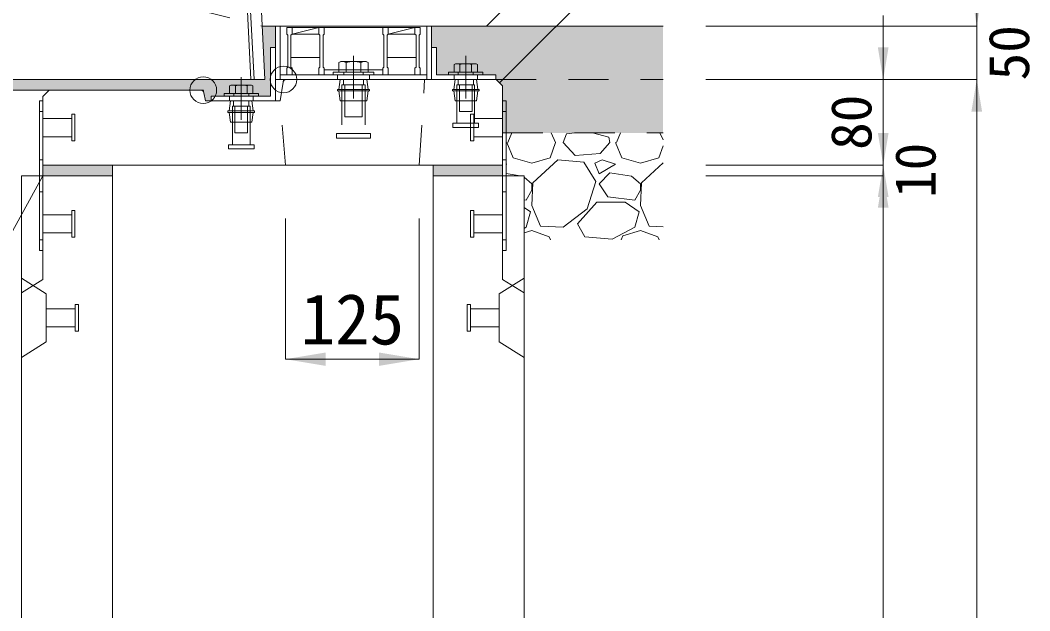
# Model space of a CAD drawing. Units: millimetres at full size. Extents: x 58559 to 106559, y -58351 to -47326.
# Drawn here: x 78447 to 79391, y -52967 to -52415 of the extents above; entities that cross this region are included whole.
import ezdxf
from ezdxf.enums import TextEntityAlignment as Align

# ---------------------------------------------------------------- set-up
doc = ezdxf.new("R2010")
doc.units = ezdxf.units.MM
doc.header["$LTSCALE"] = 50
doc.header["$PDMODE"] = 32
doc.header["$PDSIZE"] = 25
doc.linetypes.add('CHAIN', pattern=[18.5, 12, -1.5, 3.5, -1.5])
doc.linetypes.add('USER2', pattern=[1.35, 0.75, -0.6])
for name, color, linetype, lineweight in [('インサート', 92, 'USER2', 9), ('グレーチング', 7, 'Continuous', 9), ('ジョイント', 7, 'Continuous', 9), ('ハッチング_基礎', 150, 'Continuous', 9), ('モルタル', 7, 'Continuous', 13), ('作業エリア', 11, 'Continuous', 13), ('受枠', 3, 'Continuous', 9), ('寸法線', 7, 'Continuous', 13), ('引出線', 4, 'Continuous', 13), ('本体', 2, 'Continuous', 13), ('目地', 132, 'Continuous', 5), ('舗装・基礎', 3, 'Continuous', 13)]:
    doc.layers.add(name, color=color, linetype=linetype, lineweight=lineweight)
doc.layers.add('ハッチング_モルタル', color=30, linetype='Continuous')
doc.layers.add('ハッチング_舗装', color=7, linetype='Continuous')
doc.styles.add('ＭＳ ゴシック', font='')
doc.styles.get('ＭＳ ゴシック').set_extended_font_data('MS Gothic')

# ---------------------------------------------------------------- blocks, each defined once
blk = doc.blocks.new('filled_arrow')
at = {"color": 0, "linetype": 'Continuous', "lineweight": -2}
blk.add_solid([(7.5, 1.25), (0, 0), (7.5, -1.25)], dxfattribs=at)

msp = doc.modelspace()

# ---------------------------------------------------------------- hatches: boundary and pattern name
at = {"layer": 'ハッチング_モルタル'}
for points in [[(78680.87, -52485.57), (78680.87, -52440.07), (78685.37, -52440.07), (78685.37, -52420.07), (78672.87, -52420.07), (78675.37, -52470.07), (78425.37, -52470.07), (78425.37, -52480.07), (78470.87, -52480.07), (78615.41, -52480.07, -0.35751), (78618.35, -52482.48), (78619.87, -52490.07), (78625.37, -52490.07), (78625.37, -52485.57)], [(78467.87, -52550.07), (78467.87, -52560.07), (78532.87, -52560.07), (78532.87, -52550.07)], [(78832.87, -52550.07), (78832.87, -52560.07), (78897.87, -52560.07), (78897.87, -52550.07)]]:
    msp.add_hatch(color=256, dxfattribs=at).paths.add_polyline_path(points)
at = {"layer": 'ハッチング_舗装'}
for points in [[(79047.87, -52470.07), (79047.87, -52420.07), (78831.37, -52420.07), (78831.37, -52440.07), (78835.87, -52440.07), (78835.87, -52465.57), (78891.37, -52465.57), (78891.37, -52470.07)], [(78891.87, -52470.07), (78897.87, -52476.07), (78897.87, -52520.07), (79047.87, -52520.07), (79047.87, -52470.07)]]:
    msp.add_hatch(color=256, dxfattribs=at).paths.add_polyline_path(points)

# ---------------------------------------------------------------- linework, layer by layer
at = {"layer": 'インサート', "linetype": 'Continuous', "lineweight": 13}
for p, q in [((78746.38, -52453.27), (78744.52, -52454.11)), ((78744.52, -52454.11), (78744.52, -52463.27)), ((78770.37, -52453.27), (78746.38, -52453.27)), ((78770.37, -52453.27), (78772.22, -52454.11)), ((78772.22, -52454.11), (78772.22, -52463.27)), ((78853.89, -52455.27), (78852.42, -52456.11)), ((78852.42, -52456.11), (78852.42, -52463.27)), ((78853.89, -52455.27), (78872.85, -52455.27)), ((78872.85, -52455.27), (78874.32, -52456.11)), ((78874.32, -52456.11), (78874.32, -52463.27)), ((78772.22, -52463.27), (78744.52, -52463.27)), ((78852.42, -52463.27), (78874.32, -52463.27)), ((78643.89, -52475.27), (78642.42, -52476.11)), ((78643.89, -52475.27), (78662.85, -52475.27)), ((78662.85, -52475.27), (78664.32, -52476.11)), ((78642.42, -52476.11), (78642.42, -52483.27)), ((78642.42, -52483.27), (78664.32, -52483.27)), ((78664.32, -52476.11), (78664.32, -52483.27))]:
    msp.add_line(p, q, dxfattribs=at)
at = {"layer": 'インサート', "linetype": 'Continuous', "lineweight": 5}
for p, q in [((78751.45, -52454.11), (78751.45, -52463.27)), ((78765.3, -52454.11), (78765.3, -52463.27)), ((78857.9, -52456.11), (78857.9, -52463.27)), ((78868.85, -52456.11), (78868.85, -52463.27)), ((78647.9, -52476.11), (78647.9, -52483.27)), ((78658.85, -52476.11), (78658.85, -52483.27))]:
    msp.add_line(p, q, dxfattribs=at)
at = {"layer": 'インサート', "linetype": 'Continuous'}
for p, q in [((78777.37, -52463.27), (78739.37, -52463.27)), ((78739.37, -52463.27), (78739.37, -52465.57)), ((78777.37, -52465.57), (78739.37, -52465.57)), ((78777.37, -52463.27), (78777.37, -52465.57)), ((78847.37, -52463.27), (78879.37, -52463.27)), ((78847.37, -52463.27), (78847.37, -52465.57)), ((78847.37, -52465.57), (78879.37, -52465.57)), ((78879.37, -52463.27), (78879.37, -52465.57)), ((78637.37, -52483.27), (78669.37, -52483.27)), ((78637.37, -52483.27), (78637.37, -52485.57)), ((78669.37, -52483.27), (78669.37, -52485.57)), ((78637.37, -52485.57), (78669.37, -52485.57))]:
    msp.add_line(p, q, dxfattribs=at)
at = {"layer": 'インサート'}
for p, q in [((78749.37, -52463.27), (78749.37, -52465.57)), ((78767.37, -52463.27), (78767.37, -52465.57)), ((78856.37, -52463.27), (78856.37, -52465.57)), ((78870.37, -52463.27), (78870.37, -52465.57)), ((78744.62, -52479.32), (78745.87, -52470.07)), ((78745.87, -52470.07), (78770.87, -52470.07)), ((78747.47, -52475.07), (78769.27, -52475.07)), ((78747.47, -52475.07), (78747.47, -52520.57)), ((78748.92, -52470.07), (78748.92, -52475.07)), ((78750.37, -52475.07), (78750.37, -52505.07)), ((78766.37, -52475.07), (78766.37, -52505.07)), ((78767.82, -52470.07), (78767.82, -52475.07)), ((78769.27, -52475.07), (78769.27, -52520.57)), ((78772.12, -52479.32), (78770.87, -52470.07)), ((78852.12, -52479.32), (78853.37, -52470.07)), ((78853.37, -52470.07), (78873.37, -52470.07)), ((78855.12, -52475.07), (78871.62, -52475.07)), ((78855.12, -52475.07), (78855.12, -52511.07)), ((78856.25, -52470.07), (78856.25, -52475.07)), ((78857.37, -52475.07), (78857.37, -52500.07)), ((78869.37, -52475.07), (78869.37, -52500.07)), ((78870.5, -52470.07), (78870.5, -52475.07)), ((78871.62, -52475.07), (78871.62, -52511.07)), ((78874.62, -52479.32), (78873.37, -52470.07)), ((78646.37, -52483.27), (78646.37, -52485.57)), ((78660.37, -52483.27), (78660.37, -52485.57)), ((78743.37, -52479.32), (78773.37, -52479.32)), ((78743.37, -52479.32), (78743.37, -52480.82)), ((78743.37, -52480.82), (78773.37, -52480.82)), ((78744.62, -52480.82), (78745.87, -52490.07)), ((78772.12, -52480.82), (78770.87, -52490.07)), ((78773.37, -52479.32), (78773.37, -52480.82)), ((78850.87, -52479.32), (78875.87, -52479.32)), ((78850.87, -52479.32), (78850.87, -52480.82)), ((78850.87, -52480.82), (78875.87, -52480.82)), ((78852.12, -52480.82), (78853.37, -52490.07)), ((78874.62, -52480.82), (78873.37, -52490.07)), ((78875.87, -52479.32), (78875.87, -52480.82)), ((78642.12, -52499.32), (78643.37, -52490.07)), ((78643.37, -52490.07), (78663.37, -52490.07)), ((78646.25, -52490.07), (78646.25, -52495.07)), ((78660.5, -52490.07), (78660.5, -52495.07)), ((78664.62, -52499.32), (78663.37, -52490.07)), ((78745.87, -52490.07), (78770.87, -52490.07)), ((78853.37, -52490.07), (78873.37, -52490.07)), ((78497.87, -52502.57), (78494.87, -52502.57)), ((78494.87, -52502.57), (78494.87, -52527.57)), ((78497.87, -52527.57), (78497.87, -52502.57)), ((78640.87, -52499.32), (78665.87, -52499.32)), ((78640.87, -52499.32), (78640.87, -52500.82)), ((78640.87, -52500.82), (78665.87, -52500.82)), ((78642.12, -52500.82), (78643.37, -52510.07)), ((78645.12, -52495.07), (78661.62, -52495.07)), ((78645.12, -52495.07), (78645.12, -52531.07)), ((78647.37, -52495.07), (78647.37, -52520.07)), ((78659.37, -52495.07), (78659.37, -52520.07)), ((78661.62, -52495.07), (78661.62, -52531.07)), ((78664.62, -52500.82), (78663.37, -52510.07)), ((78665.87, -52499.32), (78665.87, -52500.82)), ((78857.37, -52500.07), (78869.37, -52500.07)), ((78867.87, -52502.57), (78870.87, -52502.57)), ((78867.87, -52527.57), (78867.87, -52502.57)), ((78870.87, -52502.57), (78870.87, -52527.57)), ((78467.87, -52506.57), (78494.87, -52506.57)), ((78467.87, -52506.57), (78467.87, -52523.57)), ((78643.37, -52510.07), (78663.37, -52510.07)), ((78750.37, -52505.07), (78766.37, -52505.07)), ((78851.37, -52515.07), (78851.37, -52511.07)), ((78875.37, -52511.07), (78851.37, -52511.07)), ((78897.87, -52506.57), (78870.87, -52506.57)), ((78875.37, -52511.07), (78875.37, -52515.07)), ((78897.87, -52506.57), (78897.87, -52523.57)), ((78647.37, -52520.07), (78659.37, -52520.07)), ((78742.37, -52525.07), (78742.37, -52520.57)), ((78774.37, -52520.57), (78742.37, -52520.57)), ((78774.37, -52520.57), (78774.37, -52525.07)), ((78875.37, -52515.07), (78851.37, -52515.07)), ((78467.87, -52523.57), (78494.87, -52523.57)), ((78494.87, -52527.57), (78497.87, -52527.57)), ((78641.37, -52535.07), (78641.37, -52531.07)), ((78665.37, -52531.07), (78641.37, -52531.07)), ((78665.37, -52531.07), (78665.37, -52535.07)), ((78774.37, -52525.07), (78742.37, -52525.07)), ((78870.87, -52527.57), (78867.87, -52527.57)), ((78897.87, -52523.57), (78870.87, -52523.57)), ((78665.37, -52535.07), (78641.37, -52535.07)), ((78467.87, -52596.57), (78494.87, -52596.57)), ((78467.87, -52596.57), (78467.87, -52613.57)), ((78497.87, -52592.57), (78494.87, -52592.57)), ((78494.87, -52592.57), (78494.87, -52617.57)), ((78497.87, -52617.57), (78497.87, -52592.57)), ((78867.87, -52592.57), (78870.87, -52592.57)), ((78867.87, -52617.57), (78867.87, -52592.57)), ((78870.87, -52592.57), (78870.87, -52617.57)), ((78897.87, -52596.57), (78870.87, -52596.57)), ((78897.87, -52596.57), (78897.87, -52613.57)), ((78467.87, -52613.57), (78494.87, -52613.57)), ((78897.87, -52613.57), (78870.87, -52613.57)), ((78494.87, -52617.57), (78497.87, -52617.57)), ((78870.87, -52617.57), (78867.87, -52617.57)), ((78501.07, -52680.57), (78498.07, -52680.57)), ((78498.07, -52680.57), (78498.07, -52705.57)), ((78501.07, -52705.57), (78501.07, -52680.57)), ((78864.67, -52680.57), (78867.67, -52680.57)), ((78864.67, -52705.57), (78864.67, -52680.57)), ((78867.67, -52680.57), (78867.67, -52705.57)), ((78471.07, -52684.57), (78498.07, -52684.57)), ((78471.07, -52684.57), (78471.07, -52701.57)), ((78894.67, -52684.57), (78867.67, -52684.57)), ((78894.67, -52684.57), (78894.67, -52701.57)), ((78471.07, -52701.57), (78498.07, -52701.57)), ((78894.67, -52701.57), (78867.67, -52701.57)), ((78498.07, -52705.57), (78501.07, -52705.57)), ((78867.67, -52705.57), (78864.67, -52705.57))]:
    msp.add_line(p, q, dxfattribs=at)
at = {"layer": 'インサート', "linetype": 'Continuous', "lineweight": 5}
for centre, radius, start, end in [((78747.98, -52460.77), 7.5, 62.50883, 117.49117), ((78758.37, -52482), 28.73, 76.05376, 103.94624), ((78768.76, -52460.77), 7.5, 62.50883, 117.49117), ((78855.16, -52460.12), 4.85, 55.61575, 124.38425), ((78863.37, -52473.39), 18.12, 72.41205, 107.58795), ((78871.58, -52460.12), 4.85, 55.61575, 124.38425), ((78645.16, -52480.12), 4.85, 55.61575, 124.38425), ((78653.37, -52493.39), 18.12, 72.41205, 107.58795), ((78661.58, -52480.12), 4.85, 55.61575, 124.38425)]:
    msp.add_arc(centre, radius, start, end, dxfattribs=at)
at = {"layer": 'グレーチング'}
for p, q in [((78695.87, -52421.57), (78695.87, -52427.57)), ((78695.87, -52421.57), (78820.87, -52421.57)), ((78695.87, -52427.57), (78696.87, -52428.57)), ((78700.87, -52427.57), (78699.87, -52428.57)), ((78700.87, -52421.57), (78700.87, -52427.57)), ((78700.87, -52427.57), (78725.87, -52421.57)), ((78700.87, -52427.57), (78725.87, -52427.57)), ((78725.87, -52421.57), (78725.87, -52427.57)), ((78725.87, -52427.57), (78726.87, -52428.57)), ((78730.87, -52427.57), (78729.87, -52428.57)), ((78730.87, -52421.57), (78730.87, -52427.57)), ((78785.87, -52421.57), (78785.87, -52427.57)), ((78785.87, -52427.57), (78786.87, -52428.57)), ((78790.87, -52427.57), (78789.87, -52428.57)), ((78790.87, -52427.57), (78815.87, -52421.57)), ((78790.87, -52421.57), (78790.87, -52427.57)), ((78790.87, -52427.57), (78815.87, -52427.57)), ((78815.87, -52421.57), (78815.87, -52427.57)), ((78815.87, -52427.57), (78816.87, -52428.57)), ((78820.87, -52427.57), (78819.87, -52428.57)), ((78820.87, -52421.57), (78820.87, -52427.57)), ((78696.87, -52428.57), (78696.87, -52458.57)), ((78699.87, -52428.57), (78699.87, -52458.57)), ((78726.87, -52428.57), (78726.87, -52458.57)), ((78729.87, -52428.57), (78729.87, -52458.57)), ((78786.87, -52428.57), (78786.87, -52458.57)), ((78789.87, -52428.57), (78789.87, -52458.57)), ((78816.87, -52428.57), (78816.87, -52458.57)), ((78819.87, -52428.57), (78819.87, -52458.57)), ((78726.87, -52449.57), (78699.87, -52449.57)), ((78816.87, -52449.57), (78789.87, -52449.57)), ((78695.87, -52459.57), (78696.87, -52458.57)), ((78695.87, -52465.57), (78695.87, -52459.57)), ((78695.87, -52465.57), (78700.87, -52465.57)), ((78700.87, -52459.57), (78699.87, -52458.57)), ((78700.87, -52465.57), (78700.87, -52459.57)), ((78725.87, -52459.57), (78726.87, -52458.57)), ((78725.87, -52465.57), (78725.87, -52459.57)), ((78725.87, -52465.57), (78730.87, -52465.57)), ((78730.87, -52459.57), (78729.87, -52458.57)), ((78730.87, -52465.57), (78730.87, -52459.57)), ((78785.87, -52461.07), (78730.87, -52461.07)), ((78785.87, -52459.57), (78786.87, -52458.57)), ((78785.87, -52465.57), (78785.87, -52459.57)), ((78785.87, -52465.57), (78790.87, -52465.57)), ((78790.87, -52459.57), (78789.87, -52458.57)), ((78790.87, -52465.57), (78790.87, -52459.57)), ((78815.87, -52459.57), (78816.87, -52458.57)), ((78815.87, -52465.57), (78815.87, -52459.57)), ((78815.87, -52465.57), (78820.87, -52465.57)), ((78820.87, -52459.57), (78819.87, -52458.57)), ((78820.87, -52465.57), (78820.87, -52459.57))]:
    msp.add_line(p, q, dxfattribs=at)
at = {"layer": 'ジョイント', "lineweight": 5}
for p, q in [((78464.67, -52490.07), (78467.87, -52490.07)), ((78464.67, -52490.07), (78464.67, -52630.07)), ((78467.87, -52490.07), (78467.87, -52630.07)), ((78897.87, -52490.07), (78901.07, -52490.07)), ((78897.87, -52490.07), (78897.87, -52630.07)), ((78901.07, -52490.07), (78901.07, -52630.07)), ((78464.67, -52630.07), (78467.87, -52630.07)), ((78897.87, -52630.07), (78901.07, -52630.07))]:
    msp.add_line(p, q, dxfattribs=at)
at = {"layer": 'ジョイント', "linetype": 'USER2', "lineweight": 5}
for p, q in [((78464.67, -52500.07), (78467.87, -52500.07)), ((78897.87, -52500.07), (78901.07, -52500.07)), ((78464.67, -52545.07), (78467.87, -52545.07)), ((78897.87, -52545.07), (78901.07, -52545.07)), ((78464.67, -52575.07), (78467.87, -52575.07)), ((78897.87, -52575.07), (78901.07, -52575.07)), ((78464.67, -52620.07), (78467.87, -52620.07)), ((78897.87, -52620.07), (78901.07, -52620.07))]:
    msp.add_line(p, q, dxfattribs=at)
at = {"layer": 'ハッチング_基礎'}
for p, q in [((78902.71, -52529), (78906.53, -52520.07)), ((78943.29, -52520.07), (78947.41, -52529)), ((78954.52, -52529), (78957.57, -52520.87)), ((78965.18, -52520.07), (78957.57, -52520.87)), ((78997.2, -52523.92), (78981.8, -52520.07)), ((79004.31, -52529), (79008.13, -52520.07)), ((79044.89, -52520.07), (79047.87, -52526.53)), ((78901.69, -52529), (78907.79, -52543.22)), ((78942.33, -52543.22), (78947.41, -52529)), ((78965.7, -52541.19), (78954.52, -52529)), ((78998.21, -52529), (78989.07, -52539.16)), ((78998.21, -52529), (78997.2, -52523.92)), ((79003.29, -52529), (79009.39, -52543.22)), ((78989.07, -52539.16), (78965.7, -52541.19)), ((79043.93, -52543.22), (79047.87, -52532.19)), ((78901.69, -52549.32), (78901.07, -52549.11)), ((78901.07, -52549.69), (78901.69, -52549.32)), ((78907.79, -52543.22), (78925.06, -52548.3)), ((78925.06, -52548.3), (78942.33, -52543.22)), ((78949.44, -52545.25), (78926.08, -52566.59)), ((78973.83, -52547.28), (78949.44, -52545.25)), ((78985, -52565.57), (78973.83, -52547.28)), ((78991.1, -52545.25), (78983.99, -52548.3)), ((78983.99, -52548.3), (78988.05, -52558.46)), ((78988.05, -52558.46), (79003.29, -52549.32)), ((79003.29, -52549.32), (78991.1, -52545.25)), ((79009.39, -52543.22), (79026.66, -52548.3)), ((79026.66, -52548.3), (79043.93, -52543.22)), ((79047.87, -52548.15), (79027.68, -52566.59)), ((78914.1, -52560.07), (78901.07, -52558.11)), ((78998.21, -52557.44), (78988.05, -52567.6)), ((79018.53, -52560.49), (78998.21, -52557.44)), ((78925.06, -52567.6), (78917.87, -52561.32)), ((78926.08, -52566.59), (78925.06, -52587.92)), ((78925.06, -52573.7), (78925.06, -52567.6)), ((78976.88, -52590.97), (78985, -52565.57)), ((78988.05, -52567.6), (78996.18, -52579.8)), ((79026.66, -52567.6), (79018.53, -52560.49)), ((79027.68, -52566.59), (79026.66, -52587.92)), ((79026.66, -52573.7), (79026.66, -52567.6)), ((78919.98, -52582.84), (78925.06, -52573.7)), ((79021.58, -52582.84), (79026.66, -52573.7)), ((78917.87, -52582.59), (78919.98, -52582.84)), ((78925.06, -52587.92), (78933.19, -52607.23)), ((78967.73, -52605.2), (78986.02, -52584.88)), ((78986.02, -52584.88), (79012.44, -52584.88)), ((78996.18, -52579.8), (79021.58, -52582.84)), ((79012.44, -52584.88), (79025.64, -52594.02)), ((79026.66, -52587.92), (79034.79, -52607.23)), ((78917.87, -52589.75), (78924.04, -52594.02)), ((78924.04, -52594.02), (78919.98, -52608.24)), ((78954.52, -52608.24), (78976.88, -52590.97)), ((79025.64, -52594.02), (79021.58, -52608.24)), ((78933.19, -52607.23), (78954.52, -52608.24)), ((78974.84, -52617.39), (78967.73, -52605.2)), ((79034.79, -52607.23), (79047.87, -52607.85)), ((78919.98, -52608.24), (78917.87, -52609.35)), ((78917.87, -52613.54), (78925.06, -52611.29)), ((78925.06, -52611.29), (78941.32, -52617.39)), ((79021.58, -52608.24), (79000.24, -52619.42)), ((79008.82, -52620.07), (79010.4, -52616.37)), ((79010.4, -52616.37), (79026.66, -52611.29)), ((79026.66, -52611.29), (79042.92, -52617.39)), ((78941.32, -52617.39), (78942.55, -52620.07)), ((79000.24, -52619.42), (78974.84, -52617.39)), ((79042.92, -52617.39), (79044.15, -52620.07))]:
    msp.add_line(p, q, dxfattribs=at)
at = {"layer": 'モルタル'}
for points in [[(78467.87, -52550.07), (78532.87, -52550.07), (78532.87, -52560.07), (78467.87, -52560.07)], [(78832.87, -52550.07), (78897.87, -52550.07), (78897.87, -52560.07), (78832.87, -52560.07)]]:
    msp.add_lwpolyline(points, close=True, dxfattribs=at)
at = {"layer": '作業エリア'}
for p, q in [((78692.49, -52472.62), (78692.87, -52470.07)), ((78692.87, -52470.07), (78695.46, -52470.07)), ((78615.41, -52480.07), (78617.87, -52480.07)), ((78617.87, -52480.07), (78618.35, -52482.48))]:
    msp.add_line(p, q, dxfattribs=at)
for p in [(78692.87, -52470.07), (78617.87, -52480.07)]:
    msp.add_point(p, dxfattribs=at)
at = {"layer": '受枠'}
for p, q in [((78685.37, -52420.07), (78831.37, -52420.07)), ((78685.37, -52420.07), (78685.37, -52490.07)), ((78689.87, -52420.07), (78689.87, -52470.07)), ((78826.87, -52420.07), (78826.87, -52470.07)), ((78831.37, -52420.07), (78831.37, -52470.07)), ((78680.87, -52485.57), (78680.87, -52440.07)), ((78680.87, -52440.07), (78685.37, -52440.07)), ((78835.87, -52440.07), (78831.37, -52440.07)), ((78835.87, -52465.57), (78835.87, -52440.07)), ((78689.87, -52465.57), (78826.87, -52465.57)), ((78891.37, -52465.57), (78835.87, -52465.57)), ((78891.37, -52470.07), (78891.37, -52465.57)), ((78685.37, -52470.07), (78891.37, -52470.07)), ((78625.37, -52490.07), (78625.37, -52485.57)), ((78625.37, -52485.57), (78680.87, -52485.57)), ((78685.37, -52490.07), (78625.37, -52490.07))]:
    msp.add_line(p, q, dxfattribs=at)
at = {"layer": '受枠', "linetype": 'CHAIN'}
for p, q in [((78758.37, -52447.82), (78758.37, -52487.82)), ((78863.37, -52447.82), (78863.37, -52487.82)), ((78653.37, -52467.82), (78653.37, -52507.82))]:
    msp.add_line(p, q, dxfattribs=at)
at = {"layer": '受枠', "linetype": 'USER2'}
for p, q in [((78743.37, -52465.57), (78743.37, -52470.07)), ((78773.37, -52465.57), (78773.37, -52470.07)), ((78852.37, -52465.57), (78852.37, -52470.07)), ((78874.37, -52465.57), (78874.37, -52470.07)), ((78642.37, -52485.57), (78642.37, -52490.07)), ((78664.37, -52485.57), (78664.37, -52490.07))]:
    msp.add_line(p, q, dxfattribs=at)
at = {"layer": '寸法線'}
for p, q in [((79341.32, -52530.07), (79341.32, -52360.07)), ((79253.82, -52610.07), (79253.82, -52410.07)), ((79087.87, -52420.07), (79341.32, -52420.07)), ((79087.87, -52470.07), (79253.82, -52470.07)), ((79087.87, -52470.07), (79341.32, -52470.07)), ((79087.87, -52470.07), (79341.32, -52470.07)), ((79341.32, -54010.07), (79341.32, -52470.07)), ((79253.82, -52620.07), (79253.82, -52490.07)), ((79087.87, -52550.07), (79253.82, -52550.07)), ((79087.87, -52550.07), (79253.82, -52550.07)), ((79087.87, -52560.07), (79253.82, -52560.07)), ((79087.87, -52560.07), (79253.82, -52560.07)), ((79253.82, -54010.07), (79253.82, -52560.07)), ((78694.87, -52600.07), (78694.87, -52731.73)), ((78819.87, -52600.07), (78819.87, -52731.73)), ((78819.87, -52731.73), (78694.87, -52731.73))]:
    msp.add_line(p, q, dxfattribs=at)
at = {"layer": '引出線'}
for points in [[(78882.69, -52420.07), (79023.44, -52279.32), (79318.29, -52279.32)], [(78894.87, -52473.07), (78999.04, -52368.9), (79061.44, -52368.9)], [(78467.87, -52560.07), (78359.38, -52757.48), (78158.65, -52757.48)]]:
    msp.add_lwpolyline(points, dxfattribs=at)
at = {"layer": '本体'}
for p, q in [((78664.3, -52248.57), (78675.37, -52470.07)), ((78425.37, -52470.07), (78675.37, -52470.07)), ((78692.49, -52472.62), (78689.87, -52490.07)), ((78695.46, -52470.07), (78891.87, -52470.07)), ((78891.87, -52470.07), (78897.87, -52476.07)), ((78467.87, -52486.07), (78473.87, -52480.07)), ((78473.87, -52480.07), (78615.41, -52480.07)), ((78618.35, -52482.48), (78619.87, -52490.07)), ((78897.87, -52476.07), (78897.87, -52550.07)), ((78467.87, -52486.07), (78467.87, -52550.07)), ((78619.87, -52490.07), (78689.87, -52490.07)), ((78467.87, -52550.07), (78897.87, -52550.07)), ((78447.87, -52560.07), (78447.87, -54010.07)), ((78447.87, -52560.07), (78532.87, -52560.07)), ((78532.87, -52560.07), (78532.87, -53189.54)), ((78832.87, -52560.07), (78917.87, -52560.07)), ((78832.87, -52560.07), (78832.87, -53189.54)), ((78917.87, -52560.07), (78917.87, -54010.07))]:
    msp.add_line(p, q, dxfattribs=at)
at = {"layer": '本体', "linetype": 'USER2', "lineweight": 15}
for p, q in [((78475.37, -52370.07), (78672.87, -52420.07)), ((78819.87, -52550.07), (78824.87, -52470.07)), ((78694.87, -52550.07), (78689.87, -52490.07))]:
    msp.add_line(p, q, dxfattribs=at)
at = {"layer": '本体', "linetype": 'USER2'}
for p, q in [((78467.87, -52560.07), (78467.87, -52657.07)), ((78897.87, -52560.07), (78897.87, -52657.07)), ((78467.87, -52657.07), (78447.87, -52669.57)), ((78897.87, -52657.07), (78917.87, -52669.57))]:
    msp.add_line(p, q, dxfattribs=at)
at = {"layer": '本体', "lineweight": 9}
for p, q in [((78447.87, -52656.07), (78471.07, -52670.57)), ((78917.87, -52656.07), (78894.67, -52670.57)), ((78471.07, -52670.57), (78471.07, -52715.57)), ((78894.67, -52670.57), (78894.67, -52715.57)), ((78471.07, -52715.57), (78447.87, -52730.07)), ((78894.67, -52715.57), (78917.87, -52730.07))]:
    msp.add_line(p, q, dxfattribs=at)
at = {"layer": '本体'}
for centre, start, end in [((78695.46, -52473.07), 90, 171.46923), ((78615.41, -52483.07), 11.30993, 90)]:
    msp.add_arc(centre, 3, start, end, dxfattribs=at)
at = {"layer": '目地'}
for p, q in [((78651.31, -52249.22), (78662.36, -52470.07)), ((78654.31, -52249.07), (78665.36, -52470.07))]:
    msp.add_line(p, q, dxfattribs=at)
at = {"layer": '舗装・基礎'}
for p, q in [((78685.37, -52420.07), (78672.87, -52420.07)), ((78831.37, -52420.07), (79047.87, -52420.07)), ((78473.87, -52480.07), (78425.37, -52480.07))]:
    msp.add_line(p, q, dxfattribs=at)
at = {"layer": '舗装・基礎', "linetype": 'USER2'}
for p, q in [((78891.87, -52470.07), (79047.87, -52470.07)), ((78897.87, -52520.07), (79047.87, -52520.07))]:
    msp.add_line(p, q, dxfattribs=at)

# ---------------------------------------------------------------- block references
at = {"layer": '寸法線'}
for p, xscale, yscale, rotation in [((79341.32, -52420.07), 4, 4, 90), ((79253.82, -52470.07), 4, 4, 90), ((79341.32, -52470.07), 4, 4, 270), ((79341.32, -52470.07), 4, 4, 270), ((79253.82, -52550.07), 4, 4, 90), ((79253.82, -52550.07), 4, 4, 270), ((79253.82, -52560.07), 4, 4, 270), ((79253.82, -52560.07), 4, 4, 270), ((78819.87, -52731.73), 5, 5, 180)]:
    msp.add_blockref('filled_arrow', p, dxfattribs=dict(at, xscale=xscale, yscale=yscale, rotation=rotation))
at = {"layer": '寸法線', "xscale": 5, "yscale": 5}
msp.add_blockref('filled_arrow', (78694.87, -52731.73), dxfattribs=at)
at = {"layer": '引出線', "xscale": 0.16, "yscale": 0.16}
for p, rotation in [((78882.69, -52420.07), 45), ((78894.87, -52473.07), 45), ((78467.87, -52560.07), 241.2)]:
    msp.add_blockref('filled_arrow', p, dxfattribs=dict(at, rotation=rotation))

# ---------------------------------------------------------------- texts
at = {"layer": '寸法線', "style": 'ＭＳ ゴシック'}
for s, p in [('50', (79371.32, -52445.07)), ('80', (79223.82, -52510.07)), ('10', (79283.82, -52555.07))]:
    msp.add_text(s, height=37.98, rotation=90, dxfattribs=at).set_placement(p, align=Align.MIDDLE_CENTER)
msp.add_text('125', height=47.47, dxfattribs=at).set_placement((78757.37, -52694.23), align=Align.MIDDLE_CENTER)

doc.saveas('drawing.dxf')
